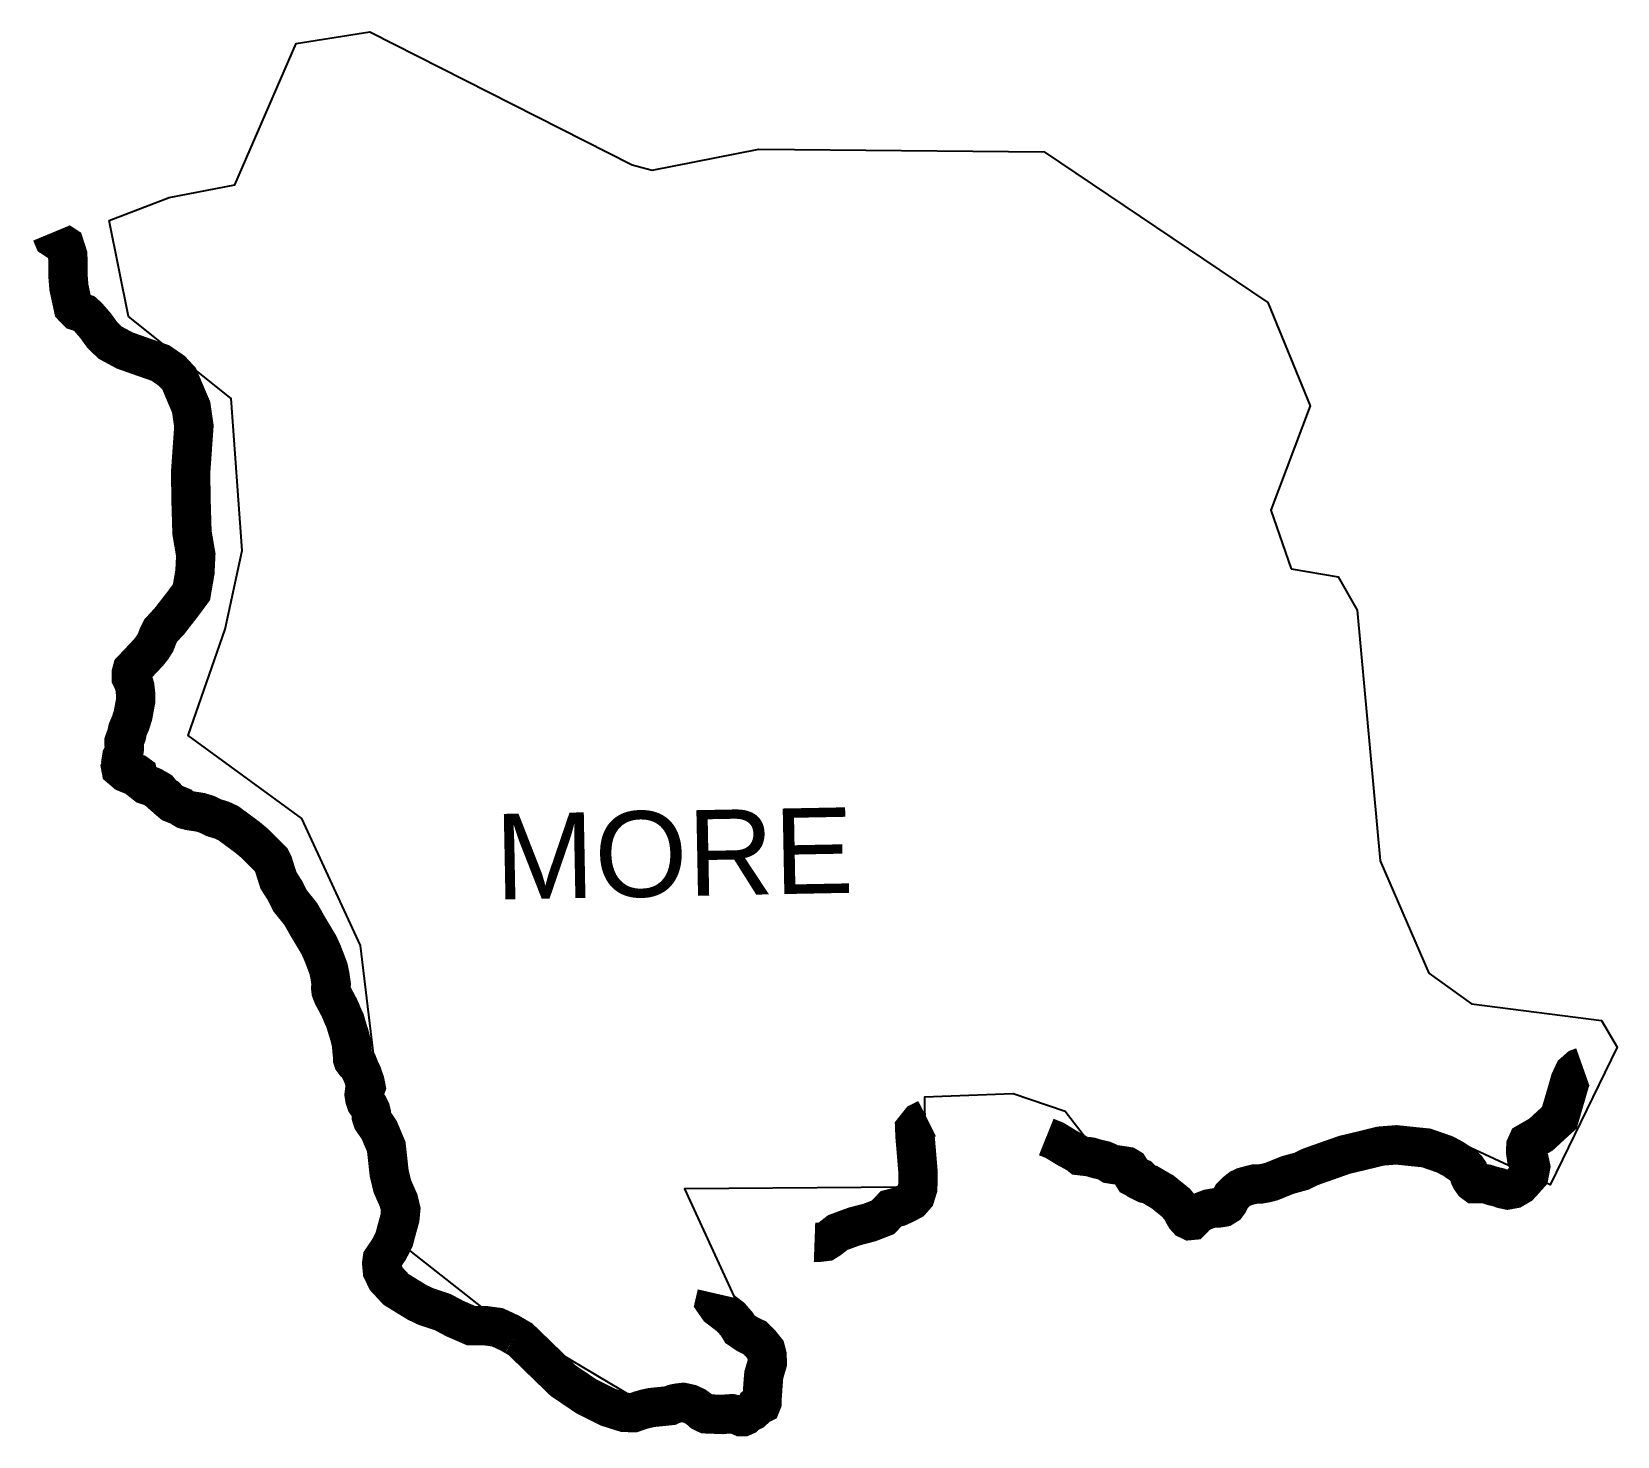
# Model space of a CAD drawing. Header units: metres. Extents: x 274747 to 281534, y 2029843 to 2074814.
# Drawn here: x 279519 to 281534, y 2029843 to 2031628 of the extents above; entities outside this region: 2.
import ezdxf

# ---------------------------------------------------------------- set-up
doc = ezdxf.new("R2010")
doc.units = ezdxf.units.M
doc.header["$MEASUREMENT"] = 0
for name, color, linetype in [('NATURALLY PROTECTED', 3, 'Continuous'), ('village', 3, 'Continuous'), ('VILLAGE NAME', 250, 'Continuous')]:
    doc.layers.add(name, color=color, linetype=linetype)
doc.styles.get("Standard").update_dxf_attribs({"font": 'arial.ttf'})

msp = doc.modelspace()

# ---------------------------------------------------------------- linework, layer by layer
at = {"layer": 'NATURALLY PROTECTED', "const_width": 50, "flags": 128}
for points in [[(274963.1, 2074788.5), (274961, 2074773.3), (274948.2, 2074695.2), (274940.5, 2074656.4), (274929.1, 2074613.7), (274923.8, 2074593.2), (274920.5, 2074578.9), (274916.9, 2074566), (274912.1, 2074547.9), (274908.9, 2074533.5), (274906.4, 2074522.6), (274901.8, 2074509.1), (274895.3, 2074483.2), (274884.1, 2074449.4), (274875, 2074420.6), (274862.6, 2074378.1), (274851.2, 2074342.2), (274850.4, 2074339.1)], [(274794.2, 2074199.6), (274788.1, 2074182.7), (274779.8, 2074162.3), (274773.5, 2074148.3), (274772.1, 2074145.1)]]:
    msp.add_lwpolyline(points, dxfattribs=at)
at = {"layer": 'NATURALLY PROTECTED', "color": 116, "true_color": 0x136734, "const_width": 50, "flags": 128}
for points in [[(279544.2, 2031372.6), (279546.9, 2031366.1), (279561, 2031356.9), (279565.1, 2031344.2), (279565.3, 2031318.7), (279566.5, 2031303.4), (279569.6, 2031289.1), (279571.9, 2031278.5), (279576.9, 2031273.3), (279586, 2031270.3), (279590.6, 2031266.1), (279600.3, 2031254.9), (279609.2, 2031242.6), (279619.1, 2031233.2), (279637.4, 2031223.3), (279662.6, 2031214.4), (279682.7, 2031207.4), (279697.3, 2031197.3), (279706.5, 2031187.4), (279714.6, 2031168.2), (279721.8, 2031151.3), (279725.3, 2031127.2), (279723.1, 2031096.1), (279721.1, 2031067.8), (279721.8, 2031027.6), (279722.9, 2030991.5), (279727.7, 2030963.6), (279726.6, 2030941.5), (279722.2, 2030916.1), (279711.5, 2030901.6), (279703.2, 2030890.9), (279694.4, 2030879.5), (279687.5, 2030872.1), (279683.1, 2030867.3), (279679.9, 2030860.9), (279676.6, 2030852.2), (279672.1, 2030845.1), (279667.5, 2030839.4), (279660.5, 2030831.9), (279654, 2030825), (279646.9, 2030817.5), (279645.7, 2030813.1), (279645.8, 2030807.4), (279648.5, 2030801.7), (279650.2, 2030796.1), (279651.2, 2030787.1), (279651.2, 2030777.4), (279649.5, 2030768.6), (279647.8, 2030759.2), (279644.7, 2030749.6), (279641.1, 2030741.3), (279639.8, 2030734.6), (279637.4, 2030728.6), (279636.5, 2030725.9), (279636.7, 2030721.1), (279636.9, 2030717.1), (279636.3, 2030712.8), (279633.7, 2030707.1), (279632.9, 2030702.1), (279634.4, 2030698.7), (279633.2, 2030695.9), (279632.3, 2030693.6), (279632.6, 2030692), (279635.2, 2030689.8), (279638.7, 2030686.8), (279642.9, 2030685.1), (279647.8, 2030685.3), (279651.7, 2030685.5), (279652.9, 2030685.2), (279654, 2030684.4), (279654.2, 2030683.5), (279654.2, 2030682.2), (279654.2, 2030680.9), (279654.7, 2030679.4), (279656.5, 2030677.4), (279660.2, 2030674.5), (279664.3, 2030671.3), (279668.4, 2030669.9), (279671.1, 2030669.5), (279672.8, 2030668.8), (279675.7, 2030666.7), (279678.7, 2030665.5), (279681, 2030664.1), (279682.5, 2030662.2), (279683.9, 2030660.1), (279686.7, 2030657.6), (279690, 2030655.5), (279692.4, 2030652.6), (279697.6, 2030648.2), (279704.6, 2030645.4), (279708.8, 2030643.7), (279711, 2030641.8), (279714, 2030640), (279719.9, 2030638.4), (279728.1, 2030637.2), (279733.2, 2030636.4), (279741.8, 2030633.8), (279750.7, 2030629.4), (279760.2, 2030626.6), (279768.9, 2030622.6), (279774.5, 2030618.5), (279781.4, 2030613.4), (279793.2, 2030604.7), (279802.7, 2030596.7), (279818, 2030581.6), (279823.5, 2030576), (279826.2, 2030570.5), (279832.7, 2030549.9), (279841.5, 2030536), (279847.6, 2030523.8), (279861.1, 2030507), (279870.3, 2030490.7), (279883.9, 2030468), (279888.9, 2030457), (279896.2, 2030437.8), (279898.2, 2030428.4), (279899.7, 2030417.9), (279899.1, 2030413), (279899.6, 2030409.1), (279901.9, 2030403.3), (279906.1, 2030395.4), (279909.7, 2030388.7), (279911.6, 2030384.6), (279913.9, 2030378.9), (279917.5, 2030371), (279919.1, 2030365.2), (279922.7, 2030353.7), (279925.2, 2030343.8), (279926.5, 2030330.2), (279926.9, 2030326.2), (279926.9, 2030323.3), (279927.7, 2030320.9), (279929.3, 2030318.8), (279931.5, 2030317.3), (279934.2, 2030314.8), (279936.3, 2030309.3), (279939.3, 2030303.3), (279942.6, 2030293.6), (279943.9, 2030287.1), (279942.2, 2030282.4), (279941.6, 2030277.6), (279942.5, 2030272), (279943.9, 2030267.8), (279947.4, 2030262.7), (279949.8, 2030257.9), (279950.6, 2030254.7), (279950.7, 2030249.8), (279952.1, 2030245.4), (279956.7, 2030238.5), (279960.8, 2030232.4), (279969.7, 2030211.3), (279971.2, 2030197.7), (279973.4, 2030177.6), (279977.5, 2030160.8), (279985.5, 2030142.6), (279988.1, 2030131.6), (279987, 2030120.3), (279983.7, 2030108.6), (279979.7, 2030093.5), (279973.2, 2030080.8), (279968.2, 2030073.4), (279964.6, 2030068), (279963.9, 2030063.1), (279964.8, 2030053.6), (279969.7, 2030043.4), (279982.2, 2030029.9), (280008.9, 2030013.5), (280019.6, 2030008.4), (280041.8, 2030000.9), (280056.8, 2029992.9), (280077.7, 2029983.8), (280096.1, 2029983.8), (280110.9, 2029981.8), (280126.8, 2029974.4), (280133.4, 2029970.5)], [(280808.2, 2030223.7), (280818.9, 2030219.4), (280829.7, 2030212.8), (280834.2, 2030210), (280841.2, 2030206.2), (280848.6, 2030202.1), (280851.3, 2030199.9), (280853.9, 2030199.6), (280858.1, 2030199.1), (280864.5, 2030198.3), (280873.9, 2030195.5), (280877.7, 2030194.7), (280881.3, 2030193.9), (280885.1, 2030192.3), (280887.7, 2030190.7), (280889.6, 2030189.5), (280892, 2030189.1), (280900, 2030187.9), (280905.7, 2030187.1), (280910.6, 2030186.3), (280913.6, 2030184.5), (280916.4, 2030180), (280918.5, 2030173.8), (280919.3, 2030172.5), (280920.7, 2030171.8), (280922.5, 2030171.8), (280924.5, 2030172.1), (280925.8, 2030172.1), (280927.4, 2030171.5), (280929.3, 2030169.7), (280930.6, 2030166.3), (280933.9, 2030164.6), (280939.9, 2030163.3), (280949.6, 2030157.6), (280956, 2030153.9), (280964.7, 2030146.8), (280968.7, 2030143.6), (280973, 2030140.1), (280976.2, 2030136.2), (280979.3, 2030132.4), (280982.6, 2030126.3), (280985, 2030122.1), (280987.9, 2030118.9), (280990.8, 2030117.5), (280992.9, 2030117.7), (280995, 2030119.8), (280997.4, 2030123.3), (281006.5, 2030129), (281015, 2030132.3), (281021, 2030133.3), (281028.4, 2030133.6), (281033, 2030134.4), (281037.5, 2030137.2), (281039.7, 2030140.1), (281044, 2030148.5), (281049.8, 2030154.2), (281054.9, 2030158.2), (281059.6, 2030160.4), (281066.3, 2030162.2), (281073.4, 2030164), (281079.8, 2030163.9), (281087.7, 2030165.3), (281094.5, 2030167.1), (281102.9, 2030170.5), (281115.3, 2030175.5), (281132.6, 2030180.2), (281143.8, 2030185.7), (281168.9, 2030194.6), (281187.1, 2030201), (281211.8, 2030206.9), (281232.9, 2030212.1), (281253, 2030213.7), (281274.1, 2030211.5), (281290.9, 2030209.8), (281314.8, 2030201.5), (281325.7, 2030195.6), (281339.2, 2030186.4), (281342.6, 2030183.3), (281344.4, 2030180.7), (281345.2, 2030177.5), (281346.1, 2030173.5), (281347.7, 2030170.1), (281350.7, 2030165.9), (281352.9, 2030164.3), (281361.7, 2030164.3), (281367.6, 2030163.9), (281375.5, 2030161.4), (281382.6, 2030159.8), (281388.2, 2030157.7), (281394.3, 2030156.4), (281401.8, 2030157.8), (281409.8, 2030162.5), (281416.4, 2030169.8), (281421.7, 2030175.7), (281423.6, 2030185.8), (281422.4, 2030191.4), (281418.4, 2030196.9), (281417.2, 2030205.4), (281417.6, 2030212.2), (281419.7, 2030216.9), (281425.6, 2030220.3), (281436.7, 2030226.7), (281450.7, 2030239.6), (281460.1, 2030248.1), (281464.5, 2030263.2), (281469.1, 2030278.9), (281473.8, 2030295.2), (281478.5, 2030305.3), (281485.1, 2030311.1), (281489.9, 2030312.8)], [(280513.8, 2030090), (280519.3, 2030089.8), (280527.9, 2030090.9), (280532.5, 2030093.8), (280543.3, 2030102.2), (280564.5, 2030110), (280583.7, 2030115), (280600.7, 2030121.6), (280606.5, 2030127.6), (280611.1, 2030132.5), (280620.8, 2030135), (280628, 2030138.3), (280636.8, 2030142.9), (280641.8, 2030148.6), (280645, 2030158.9), (280645.3, 2030179.1), (280643.4, 2030202.1), (280641.5, 2030224.4), (280641.1, 2030234.1), (280647.8, 2030242.5), (280656.8, 2030247)], [(280133.4, 2029970.5), (280140.1, 2029966.6), (280147.8, 2029959.2), (280165.9, 2029941.6), (280194.3, 2029914.1), (280223.8, 2029894.1), (280251.6, 2029880.2), (280272.4, 2029873.6), (280284.1, 2029873.4), (280291.5, 2029876), (280299.1, 2029878.2), (280306.4, 2029879.8), (280321, 2029881.3), (280330.5, 2029882.3), (280335.3, 2029884.5), (280339.9, 2029885.5), (280346.8, 2029886.3), (280355.5, 2029884.4), (280362.6, 2029881), (280367.5, 2029877.5), (280371.3, 2029874.1), (280376.1, 2029871.8), (280389.2, 2029871.3), (280396.9, 2029871), (280402.7, 2029871.6), (280405.4, 2029871.8), (280408.9, 2029871.9), (280413.6, 2029870.9), (280417.2, 2029869.8), (280420.6, 2029868.3), (280423.1, 2029868.3), (280425.6, 2029869.4), (280427, 2029870.8), (280429, 2029872.7), (280431.6, 2029873.9), (280435.1, 2029875.6), (280436.5, 2029876.9), (280437.8, 2029879.1), (280439.1, 2029881.5), (280440.5, 2029882.5), (280443.6, 2029882.9), (280446.1, 2029884.2), (280447.1, 2029886.7), (280447.3, 2029893.8), (280448.5, 2029910.8), (280449.3, 2029921.1), (280451.7, 2029929.3), (280453.8, 2029936.4), (280453.5, 2029946.1), (280451.7, 2029953.1), (280446.1, 2029960.1), (280438, 2029968.4), (280427.9, 2029973.3), (280419, 2029979.4), (280415.2, 2029985.7), (280407.5, 2029994.6), (280391.6, 2030006.8), (280387.2, 2030013.1), (280389.8, 2030024.4)]]:
    msp.add_lwpolyline(points, dxfattribs=at)
at = {"layer": 'village'}
msp.add_lwpolyline([(279617.8, 2031388.4), (279693.7, 2031417.7)], dxfattribs=at)
at = {"layer": 'village', "color": 3, "true_color": 0x00ff00}
for points in [[(279693.7, 2031417.7, 0), (279777.3, 2031434, 0), (279855.1, 2031613.7, 0), (279948.9, 2031628.5, 0), (280282.1, 2031459.2, 0), (280307.6, 2031452.3, 0), (280443.1, 2031479.4, 0), (280805.6, 2031476, 0), (281089.7, 2031284.5, 0), (281143.6, 2031153, 0), (281093.5, 2031020.3, 0), (281119.2, 2030945.8, 0)], [(281119.2, 2030945.8, 0), (281179.1, 2030935.7, 0), (281203.2, 2030893.2, 0), (281232.5, 2030574.6, 0), (281294.1, 2030431.8, 0), (281348.4, 2030392.9, 0), (281513.7, 2030371.9, 0), (281533.7, 2030337.7, 0), (281448.5, 2030162.7, 0), (281318.2, 2030223.4, 0), (281163.1, 2030200.4, 0), (281021.8, 2030121.5, 0), (280881.1, 2030192.8, 0), (280832.1, 2030256.2, 0), (280766.3, 2030278.7, 0), (280653.4, 2030274.4, 0), (280654.5, 2030193.7, 0), (280629.5, 2030159.9, 0), (280348.8, 2030157.8, 0), (280433.1, 2029973.3, 0), (280470.7, 2029933.1, 0), (280435.5, 2029878.5, 0), (280316.8, 2029873.1, 0), (280091.2, 2030007.4, 0), (279981.9, 2030093.4, 0), (279937, 2030467.2, 0), (279862.3, 2030628.6, 0), (279717.9, 2030734.1, 0), (279764.9, 2030869.3, 0), (279786.5, 2030969, 0), (279772.5, 2031162.1, 0), (279642.1, 2031266.5, 0), (279617.8, 2031388.4, 0)]]:
    msp.add_polyline3d(points, dxfattribs=at)

# ---------------------------------------------------------------- texts
at = {"layer": 'VILLAGE NAME', "insert": (280106.6, 2030634.1), "char_height": 108.748, "attachment_point": 1, "rotation": 1.1028}
msp.add_mtext_dynamic_manual_height_columns('{\\fArial|b0|i0|c0|p34;MORE}', width=726.929, gutter_width=543.7, heights=[0], dxfattribs=at)

doc.saveas('drawing.dxf')
